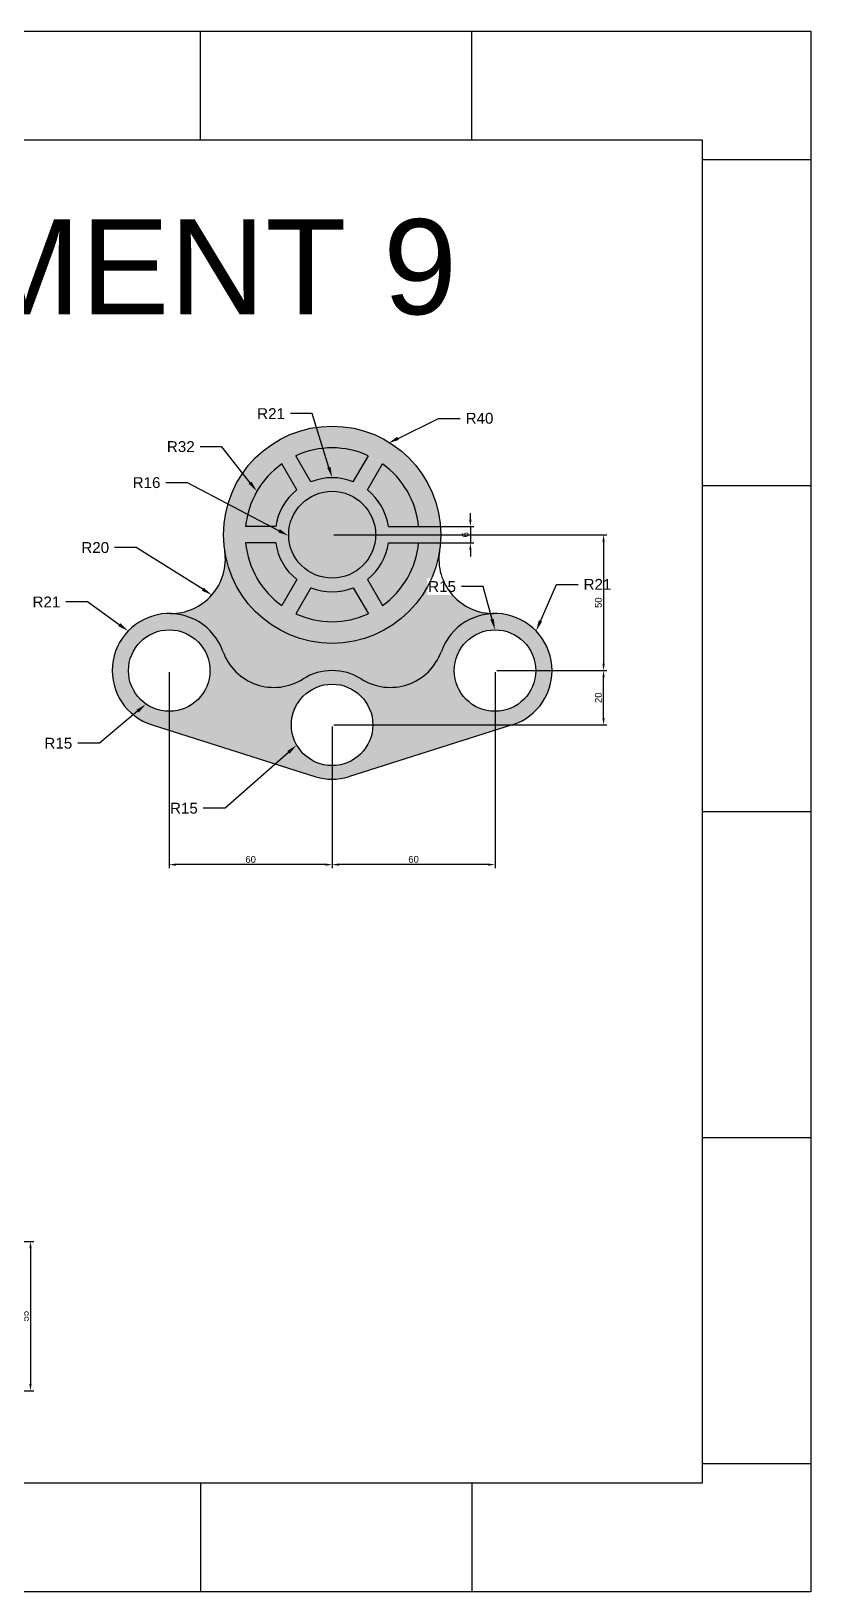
# Model space of a CAD drawing. Header units: millimetres. Extents: x 711 to 1361, y 443 to 1017.
# Drawn here: x 1073 to 1361, y 443 to 1017 of the extents above; entities that cross this region are included whole.
import ezdxf
from ezdxf import colors
from ezdxf.entities.mleader import LeaderData, LeaderLine
from ezdxf.math import Vec2, Vec3

# ---------------------------------------------------------------- set-up
doc = ezdxf.new("R2010")
doc.units = ezdxf.units.MM
doc.styles.get("Standard").update_dxf_attribs({"font": 'arial.ttf'})
doc.dimstyles.new('ISO-25', dxfattribs={"dimtxt": 2.5, "dimasz": 2.5, "dimexe": 1.25, "dimexo": 0.625, "dimtad": 1, "dimtxsty": 'Standard', "dimcen": 2.5, "dimadec": 0, "dimazin": 0, "dimtfac": 1, "dimtmove": 0, "dimatfit": 3, "dimfxl": 1, "dimarcsym": 0})

# ---------------------------------------------------------------- blocks, each defined once
blk = doc.blocks.new('*U12')
for p, q in [((5.54, 3), (-5.54, 3)), ((5.54, -3), (-5.54, -3))]:
    blk.add_line(p, q)
blk = doc.blocks.new('*U13')
at = {"color": 0, "linetype": 'ByBlock', "lineweight": -2, "transparency": 16777216}
for p, rotation in [((3841.33, 2520.52), 300.0000000000001), ((3867.65, 2520.52), 240), ((3880.81, 2497.72), 180), ((3841.33, 2474.93), 59.99999999999999), ((3867.65, 2474.93), 120)]:
    blk.add_blockref('*U12', p, dxfattribs=dict(at, rotation=rotation))
blk.add_blockref('*U12', (3828.17, 2497.72), dxfattribs=at)
blk = doc.blocks.new('*D14')
at = {"color": 0, "lineweight": -2, "transparency": 16777216}
for p, q in [((1124.28, 781.35), (1124.28, 709.27)), ((1184.28, 761.35), (1184.28, 709.27)), ((1181.78, 710.52), (1126.78, 710.52))]:
    blk.add_line(p, q, dxfattribs=at)
at = {"color": 0, "transparency": 16777216}
for points in [[(1126.78, 710.94), (1126.78, 710.1), (1124.28, 710.52)], [(1181.78, 710.94), (1181.78, 710.1), (1184.28, 710.52)]]:
    blk.add_solid(points, dxfattribs=at)
at = {"layer": 'Defpoints', "color": 0, "transparency": 16777216}
for p in [(1124.28, 781.97), (1184.28, 761.97), (1124.28, 710.52)]:
    blk.add_point(p, dxfattribs=at)
at = {"color": 0, "transparency": 16777216, "insert": (1154.28, 712.42), "char_height": 2.5, "attachment_point": 5}
blk.add_mtext('60', dxfattribs=at)
blk = doc.blocks.new('*D15')
at = {"color": 0, "lineweight": -2, "transparency": 16777216}
for p, q in [((1244.28, 781.35), (1244.28, 709.27)), ((1184.28, 761.35), (1184.28, 709.27)), ((1241.78, 710.52), (1186.78, 710.52))]:
    blk.add_line(p, q, dxfattribs=at)
at = {"color": 0, "transparency": 16777216}
for points in [[(1186.78, 710.94), (1186.78, 710.1), (1184.28, 710.52)], [(1241.78, 710.94), (1241.78, 710.1), (1244.28, 710.52)]]:
    blk.add_solid(points, dxfattribs=at)
at = {"layer": 'Defpoints', "color": 0, "transparency": 16777216}
for p in [(1244.28, 781.97), (1184.28, 761.97), (1184.28, 710.52)]:
    blk.add_point(p, dxfattribs=at)
at = {"color": 0, "transparency": 16777216, "insert": (1214.28, 712.42), "char_height": 2.5, "attachment_point": 5}
blk.add_mtext('60', dxfattribs=at)
blk = doc.blocks.new('*D16')
at = {"color": 0, "lineweight": -2, "transparency": 16777216}
for p, q in [((1244.91, 781.97), (1285.5, 781.97)), ((1284.25, 764.47), (1284.25, 779.47)), ((1184.91, 761.97), (1285.5, 761.97))]:
    blk.add_line(p, q, dxfattribs=at)
at = {"color": 0, "transparency": 16777216}
for points in [[(1283.83, 779.47), (1284.67, 779.47), (1284.25, 781.97)], [(1283.83, 764.47), (1284.67, 764.47), (1284.25, 761.97)]]:
    blk.add_solid(points, dxfattribs=at)
at = {"layer": 'Defpoints', "color": 0, "transparency": 16777216}
for p in [(1244.28, 781.97), (1284.25, 781.97), (1184.28, 761.97)]:
    blk.add_point(p, dxfattribs=at)
at = {"color": 0, "transparency": 16777216, "insert": (1282.35, 771.97), "char_height": 2.5, "attachment_point": 5, "rotation": 90}
blk.add_mtext('20', dxfattribs=at)
blk = doc.blocks.new('*D17')
at = {"color": 0, "lineweight": -2, "transparency": 16777216}
for p, q in [((1184.91, 831.97), (1285.5, 831.97)), ((1284.25, 829.47), (1284.25, 784.47)), ((1244.91, 781.97), (1285.5, 781.97))]:
    blk.add_line(p, q, dxfattribs=at)
at = {"color": 0, "transparency": 16777216}
for points in [[(1283.83, 829.47), (1284.67, 829.47), (1284.25, 831.97)], [(1283.83, 784.47), (1284.67, 784.47), (1284.25, 781.97)]]:
    blk.add_solid(points, dxfattribs=at)
at = {"layer": 'Defpoints', "color": 0, "transparency": 16777216}
for p in [(1184.28, 831.97), (1244.28, 781.97), (1284.25, 781.97)]:
    blk.add_point(p, dxfattribs=at)
at = {"color": 0, "transparency": 16777216, "insert": (1282.35, 806.97), "char_height": 2.5, "attachment_point": 5, "rotation": 90}
blk.add_mtext('50', dxfattribs=at)
blk = doc.blocks.new('*D18')
at = {"color": 0, "lineweight": -2, "transparency": 16777216}
for p, q in [((1235.2, 837.47), (1235.2, 839.97)), ((1211.23, 834.97), (1236.45, 834.97)), ((1235.2, 834.97), (1235.2, 828.97)), ((1211.23, 828.97), (1236.45, 828.97)), ((1235.2, 826.47), (1235.2, 823.97))]:
    blk.add_line(p, q, dxfattribs=at)
at = {"color": 0, "transparency": 16777216}
for points in [[(1234.79, 837.47), (1235.62, 837.47), (1235.2, 834.97)], [(1234.79, 826.47), (1235.62, 826.47), (1235.2, 828.97)]]:
    blk.add_solid(points, dxfattribs=at)
at = {"layer": 'Defpoints', "color": 0, "transparency": 16777216}
for p in [(1210.6, 834.97), (1210.6, 828.97), (1235.2, 828.97)]:
    blk.add_point(p, dxfattribs=at)
at = {"color": 0, "transparency": 16777216, "insert": (1233.3, 831.97), "char_height": 2.5, "attachment_point": 5, "rotation": 90}
blk.add_mtext('6', dxfattribs=at)
blk = doc.blocks.new('*D31')
at = {"color": 0, "lineweight": -2, "transparency": 16777216}
for p, q in [((1033.75, 571.79), (1074.44, 571.79)), ((1073.19, 569.29), (1073.19, 519.29)), ((963.75, 516.79), (1074.44, 516.79))]:
    blk.add_line(p, q, dxfattribs=at)
at = {"color": 0, "transparency": 16777216}
for points in [[(1072.77, 569.29), (1073.61, 569.29), (1073.19, 571.79)], [(1072.77, 519.29), (1073.61, 519.29), (1073.19, 516.79)]]:
    blk.add_solid(points, dxfattribs=at)
at = {"layer": 'Defpoints', "color": 0, "transparency": 16777216}
for p in [(1033.12, 571.79), (963.12, 516.79), (1073.19, 516.79)]:
    blk.add_point(p, dxfattribs=at)
at = {"color": 0, "transparency": 16777216, "insert": (1071.29, 544.29), "char_height": 2.5, "attachment_point": 5, "rotation": 90}
blk.add_mtext('55', dxfattribs=at)

msp = doc.modelspace()

# ---------------------------------------------------------------- hatches: boundary and pattern name
h = msp.add_hatch(color=256)
h.set_gradient(color1=(88, 186, 72), color2=(241, 235, 31), tint=1, name='INVCYLINDER')
h.paths.add_polyline_path([(1144.28, 831.972, 0.7751155), (1219.306, 812.652), (1219.306, 815.916), (1220.917, 815.916, 0.1036299), (1224.28, 831.972, 1)])
h.paths.add_polyline_path([(1200.28, 831.972, -1), (1168.28, 831.972, -1)], flags=16)
h.paths.add_polyline_path([(1144.734, 825.968, -0.4640905), (1124.629, 802.969, -0.3123384), (1144.055, 789.04, 0.4805287), (1173.585, 778.872, -0.2898669), (1194.976, 778.872, 0.4805287), (1224.506, 789.04, -0.2955582), (1242.644, 802.908), (1242.621, 802.99, -0.204087), (1228.519, 809.831), (1219.306, 809.831), (1219.306, 812.652, -0.7165034)])
h = msp.add_hatch(color=256)
h.set_gradient(color1=(19, 155, 72), color2=(255, 255, 0), tint=1)
h.paths.add_polyline_path([(1144.28, 831.972, 0.7751155), (1219.306, 812.652), (1219.306, 815.916), (1220.917, 815.916, 0.1036299), (1224.28, 831.972, 1)])
h.paths.add_polyline_path([(1200.28, 831.972, -1), (1168.28, 831.972, -1)], flags=16)
h = msp.add_hatch(color=256)
h.set_gradient(color1=(255, 255, 255), tint=1)
h.paths.add_polyline_path([(1165.753, 858.063, 0.1808742), (1153.179, 839.502), (1161.791, 834.972), (1163.496, 834.972, -0.1924501), (1171.29, 848.472)])
h.paths.add_polyline_path([(1197.612, 861.063, 0.2182238), (1170.949, 861.063), (1176.486, 851.472, -0.1924501), (1192.075, 851.472)])
h.paths.add_polyline_path([(1153.179, 839.502, 0.0359313), (1152.421, 834.972), (1161.791, 834.972)])
h.paths.add_polyline_path([(1202.808, 858.063), (1197.271, 848.472, -0.1924501), (1205.065, 834.972), (1216.14, 834.972, 0.2182238)])
h.paths.add_polyline_path([(1216.14, 828.972), (1205.065, 828.972, -0.1924501), (1197.271, 815.472), (1202.808, 805.881, 0.2182238)])
h.paths.add_polyline_path([(1192.075, 812.472, -0.1924501), (1176.486, 812.472), (1170.949, 802.881, 0.2182238), (1197.612, 802.881)])
h.paths.add_polyline_path([(1163.496, 828.972), (1152.421, 828.972, 0.2182238), (1165.753, 805.881), (1171.29, 815.472, -0.1924501)])
h = msp.add_hatch(color=256)
h.set_gradient(color1=(248, 153, 30), color2=(242, 103, 34), tint=1)
h.paths.add_polyline_path([(1168.28, 831.972, 1), (1200.28, 831.972, 1)])
h = msp.add_hatch(color=256)
h.set_gradient(color1=(242, 103, 34), color2=(241, 235, 31), tint=1, name='INVCYLINDER')
h.paths.add_polyline_path([(1144.055, 789.04, 1.612886), (1117.956, 761.947), (1178.257, 742.901, 0.1541737), (1190.304, 742.901), (1250.605, 761.947, 1.612886), (1224.506, 789.04, -0.4805287), (1194.976, 778.872, 0.2898669), (1173.585, 778.872, -0.4805287)])
h.paths.add_polyline_path([(1109.28, 781.972, -1), (1139.28, 781.972, -1)], flags=16)
h.paths.add_polyline_path([(1199.28, 761.972, -1), (1169.28, 761.972, -1)], flags=16)
h.paths.add_polyline_path([(1229.28, 781.972, -1), (1259.28, 781.972, -1)], flags=16)

# ---------------------------------------------------------------- linework, layer by layer
for p, q in [((1135.784, 977.372), (1135.784, 1017.372)), ((1235.784, 977.372), (1235.784, 1017.372)), ((1320.572, 970.078), (1360.572, 970.078)), ((1320.572, 850.078), (1360.572, 850.078)), ((1117.956, 761.947), (1178.257, 742.901)), ((1250.605, 761.947), (1190.304, 742.901)), ((1320.572, 730.078), (1360.572, 730.078)), ((1320.572, 610.078), (1360.572, 610.078)), ((1320.572, 490.078), (1360.572, 490.078)), ((1135.784, 482.784), (1135.784, 442.784)), ((1235.784, 482.784), (1235.784, 442.784))]:
    msp.add_line(p, q)
for points in [[(710.995, 1017.372), (1360.572, 1017.372), (1360.572, 442.784), (710.995, 442.784)], [(750.995, 977.372), (1320.572, 977.372), (1320.572, 482.784), (750.995, 482.784)]]:
    msp.add_lwpolyline(points, close=True)
for centre, radius in [((1184.28, 831.972), 40), ((1184.28, 831.972), 16), ((1124.28, 781.972), 15), ((1244.28, 781.972), 15), ((1184.28, 761.972), 15)]:
    msp.add_circle(centre, radius)
for centre, radius, start, end in [((1184.28, 831.972), 32, 65.379379, 114.620621), ((1184.28, 831.972), 32, 125.379379, 174.620621), ((1184.28, 831.972), 32, 5.379379, 54.620621), ((1184.28, 831.972), 21, 68.213211, 111.786789), ((1184.28, 831.972), 21, 128.213211, 171.786789), ((1184.28, 831.972), 21, 8.213211, 51.786789), ((1184.28, 831.972), 32, 185.379379, 234.620621), ((1184.28, 831.972), 21, 188.213211, 231.786789), ((1184.28, 831.972), 21, 308.213211, 351.786789), ((1184.28, 831.972), 32, 305.379379, 354.620621), ((1124.96, 822.966), 20, 269.050111, 8.632369), ((1243.601, 822.966), 20, 171.367631, 270.949889), ((1184.28, 831.972), 21, 248.213211, 291.786789), ((1124.28, 781.972), 21, 19.667764, 252.471015), ((1184.28, 831.972), 32, 245.379379, 294.620621), ((1244.28, 781.972), 21, 287.528985, 160.332236), ((1162.889, 795.771), 20, 199.667764, 302.330244), ((1205.672, 795.771), 20, 237.669756, 340.332236), ((1184.28, 761.972), 20, 57.669756, 122.330244), ((1184.28, 761.972), 20, 252.471015, 287.528985)]:
    msp.add_arc(centre, radius, start, end)

# ---------------------------------------------------------------- block references
msp.add_blockref('*U13', (-2670.207, -1665.749))

# ---------------------------------------------------------------- texts
at = {"color": 181}
msp.add_text('ASSIGNMENT 9', height=35, dxfattribs=at).set_placement((866.259, 913.166))

# ---------------------------------------------------------------- dimensions: what is measured, and where the dimension line sits
for base, p1, p2, picture, middle in [((1235.203, 828.972), (1210.602, 834.972), (1210.602, 828.972), '*D18', (1233.302, 831.972)), ((1284.251, 781.972), (1184.28, 831.972), (1244.28, 781.972), '*D17', (1282.35, 806.972)), ((1284.251, 781.972), (1184.28, 761.972), (1244.28, 781.972), '*D16', (1282.35, 771.972)), ((1073.19, 516.793), (1033.122, 571.793), (963.122, 516.793), '*D31', (1071.294, 544.293))]:
    dim = msp.add_linear_dim(base=base, p1=p1, p2=p2, angle=90, dimstyle='ISO-25')
    dim.commit()
    dim.dimension.update_dxf_attribs({"geometry": picture, "text_midpoint": middle})
for base, p1, p2, picture, middle in [((1124.28, 710.521), (1184.28, 761.972), (1124.28, 781.972), '*D14', (1154.28, 712.422)), ((1184.28, 710.521), (1244.28, 781.972), (1184.28, 761.972), '*D15', (1214.28, 712.422))]:
    dim = msp.add_linear_dim(base=base, p1=p1, p2=p2, dimstyle='ISO-25')
    dim.commit()
    dim.dimension.update_dxf_attribs({"geometry": picture, "text_midpoint": middle})

# ---------------------------------------------------------------- leaders
ml = msp.add_multileader_mtext('Standard')
ml.set_content('R21', color=256)
ml.set_leader_properties()
ml.build(insert=Vec2(0, 0))
ctx = ml.context
ctx.base_point, ctx.plane_origin = Vec3(1156.136, 876.563), Vec3(1184.28, 852.972)
ctx.text_align_type = 2
notes = []
notes.append((ctx, [(0, (1, 1, 0), (1176.922, 876.563), (-1, 0), 8, [(0, [(1184.28, 852.972)], 0, [])])]))
ctx.mtext.insert, ctx.mtext.alignment, ctx.mtext.flow_direction = Vec3(1166.922, 878.563), 3, 5
ml = msp.add_multileader_mtext('Standard')
ml.set_content('R40', color=256)
ml.set_leader_properties()
ml.build(insert=Vec2(0, 0))
ctx = ml.context
ctx.base_point, ctx.plane_origin = Vec3(1231.441, 874.824), Vec3(1204.963, 865.699)
notes.append((ctx, [(0, (1, 1, 0), (1223.441, 874.824), (1, 0), 8, [(0, [(1204.963, 865.699)], 0, [])])]))
ctx.mtext.insert, ctx.mtext.flow_direction = Vec3(1233.441, 876.858), 5
ml = msp.add_multileader_mtext('Standard')
ml.set_content('R32', color=256)
ml.set_leader_properties()
ml.build(insert=Vec2(0, 0))
ctx = ml.context
ctx.base_point, ctx.plane_origin = Vec3(1122.146, 864.395), Vec3(1156.568, 847.972)
ctx.text_align_type = 2
notes.append((ctx, [(0, (1, 1, 0), (1143.663, 864.395), (-1, 0), 8, [(0, [(1156.568, 847.972)], 0, [])])]))
ctx.mtext.insert, ctx.mtext.alignment, ctx.mtext.flow_direction = Vec3(1133.663, 866.431), 3, 5
ml = msp.add_multileader_mtext('Standard')
ml.set_content('R16', color=256)
ml.set_leader_properties()
ml.build(insert=Vec2(0, 0))
ctx = ml.context
ctx.base_point, ctx.plane_origin = Vec3(1109.499, 851.141), Vec3(1168.226, 831.586)
ctx.text_align_type = 2
notes.append((ctx, [(0, (1, 1, 0), (1131.055, 851.141), (-1, 0), 8, [(0, [(1168.226, 831.586)], 0, [])])]))
ctx.mtext.insert, ctx.mtext.alignment, ctx.mtext.flow_direction = Vec3(1121.055, 853.175), 3, 5
ml = msp.add_multileader_mtext('Standard')
ml.set_content('R20', color=256)
ml.set_leader_properties()
ml.build(insert=Vec2(0, 0))
ctx = ml.context
ctx.base_point, ctx.plane_origin = Vec3(1090.612, 827.231), Vec3(1140.018, 809.803)
ctx.text_align_type = 2
notes.append((ctx, [(0, (1, 1, 0), (1112.156, 827.231), (-1, 0), 8, [(0, [(1140.018, 809.803)], 0, [])])]))
ctx.mtext.insert, ctx.mtext.alignment, ctx.mtext.flow_direction = Vec3(1102.156, 829.265), 3, 5
ml = msp.add_multileader_mtext('Standard')
ml.set_content('R15', color=256)
ml.set_leader_properties()
ml.build(insert=Vec2(0, 0))
ctx = ml.context
ctx.base_point, ctx.plane_origin = Vec3(1218.306, 812.882), Vec3(1244.28, 796.972)
ctx.text_align_type = 2
notes.append((ctx, [(0, (1, 1, 0), (1239.894, 812.882), (-1, 0), 8, [(0, [(1244.28, 796.972)], 0, [])])]))
ctx.mtext.insert, ctx.mtext.alignment, ctx.mtext.flow_direction = Vec3(1229.894, 814.916), 3, 5
ml = msp.add_multileader_mtext('Standard')
ml.set_content('R21', color=256)
ml.set_leader_properties()
ml.build(insert=Vec2(0, 0))
ctx = ml.context
ctx.base_point, ctx.plane_origin = Vec3(1274.882, 813.716), Vec3(1259.404, 796.542)
notes.append((ctx, [(0, (1, 1, 0), (1266.882, 813.716), (1, 0), 8, [(0, [(1259.404, 796.542)], 0, [])])]))
ctx.mtext.insert, ctx.mtext.flow_direction = Vec3(1276.882, 815.716), 5
ml = msp.add_multileader_mtext('Standard')
ml.set_content('R21', color=256)
ml.set_leader_properties()
ml.build(insert=Vec2(0, 0))
ctx = ml.context
ctx.base_point, ctx.plane_origin = Vec3(1073.396, 807.231), Vec3(1109.157, 796.542)
ctx.text_align_type = 2
notes.append((ctx, [(0, (1, 1, 0), (1094.182, 807.231), (-1, 0), 8, [(0, [(1109.157, 796.542)], 0, [])])]))
ctx.mtext.insert, ctx.mtext.alignment, ctx.mtext.flow_direction = Vec3(1084.182, 809.231), 3, 5
ml = msp.add_multileader_mtext('Standard')
ml.set_content('R15', color=256)
ml.set_leader_properties()
ml.build(insert=Vec2(0, 0))
ctx = ml.context
ctx.base_point, ctx.plane_origin = Vec3(1076.984, 755.189), Vec3(1115.648, 769.566)
ctx.text_align_type = 2
notes.append((ctx, [(0, (1, 1, 0), (1098.572, 755.189), (-1, 0), 8, [(0, [(1115.648, 769.566)], 0, [])])]))
ctx.mtext.insert, ctx.mtext.alignment, ctx.mtext.flow_direction = Vec3(1088.572, 757.223), 3, 5
ml = msp.add_multileader_mtext('Standard')
ml.set_content('R15', color=256)
ml.set_leader_properties()
ml.build(insert=Vec2(0, 0))
ctx = ml.context
ctx.base_point, ctx.plane_origin = Vec3(1123.242, 731.291), Vec3(1171.186, 754.495)
ctx.text_align_type = 2
notes.append((ctx, [(0, (1, 1, 0), (1144.83, 731.291), (-1, 0), 8, [(0, [(1171.186, 754.495)], 0, [])])]))
ctx.mtext.insert, ctx.mtext.alignment, ctx.mtext.flow_direction = Vec3(1134.83, 733.325), 3, 5
for ctx, leaders in notes:
    for number, flags, end, landing, length, lines in leaders:
        leader = LeaderData()
        leader.index, (leader.has_last_leader_line, leader.has_dogleg_vector, leader.attachment_direction) = number, flags
        leader.last_leader_point, leader.dogleg_vector, leader.dogleg_length = Vec3(end), Vec3(landing), length
        for number, points, colour, breaks in lines:
            line = LeaderLine()
            line.index, line.vertices, line.color, line.breaks = number, Vec3.list(points), colors.encode_raw_color(colour), breaks
            leader.lines.append(line)
        ctx.leaders.append(leader)

doc.saveas('drawing.dxf')
